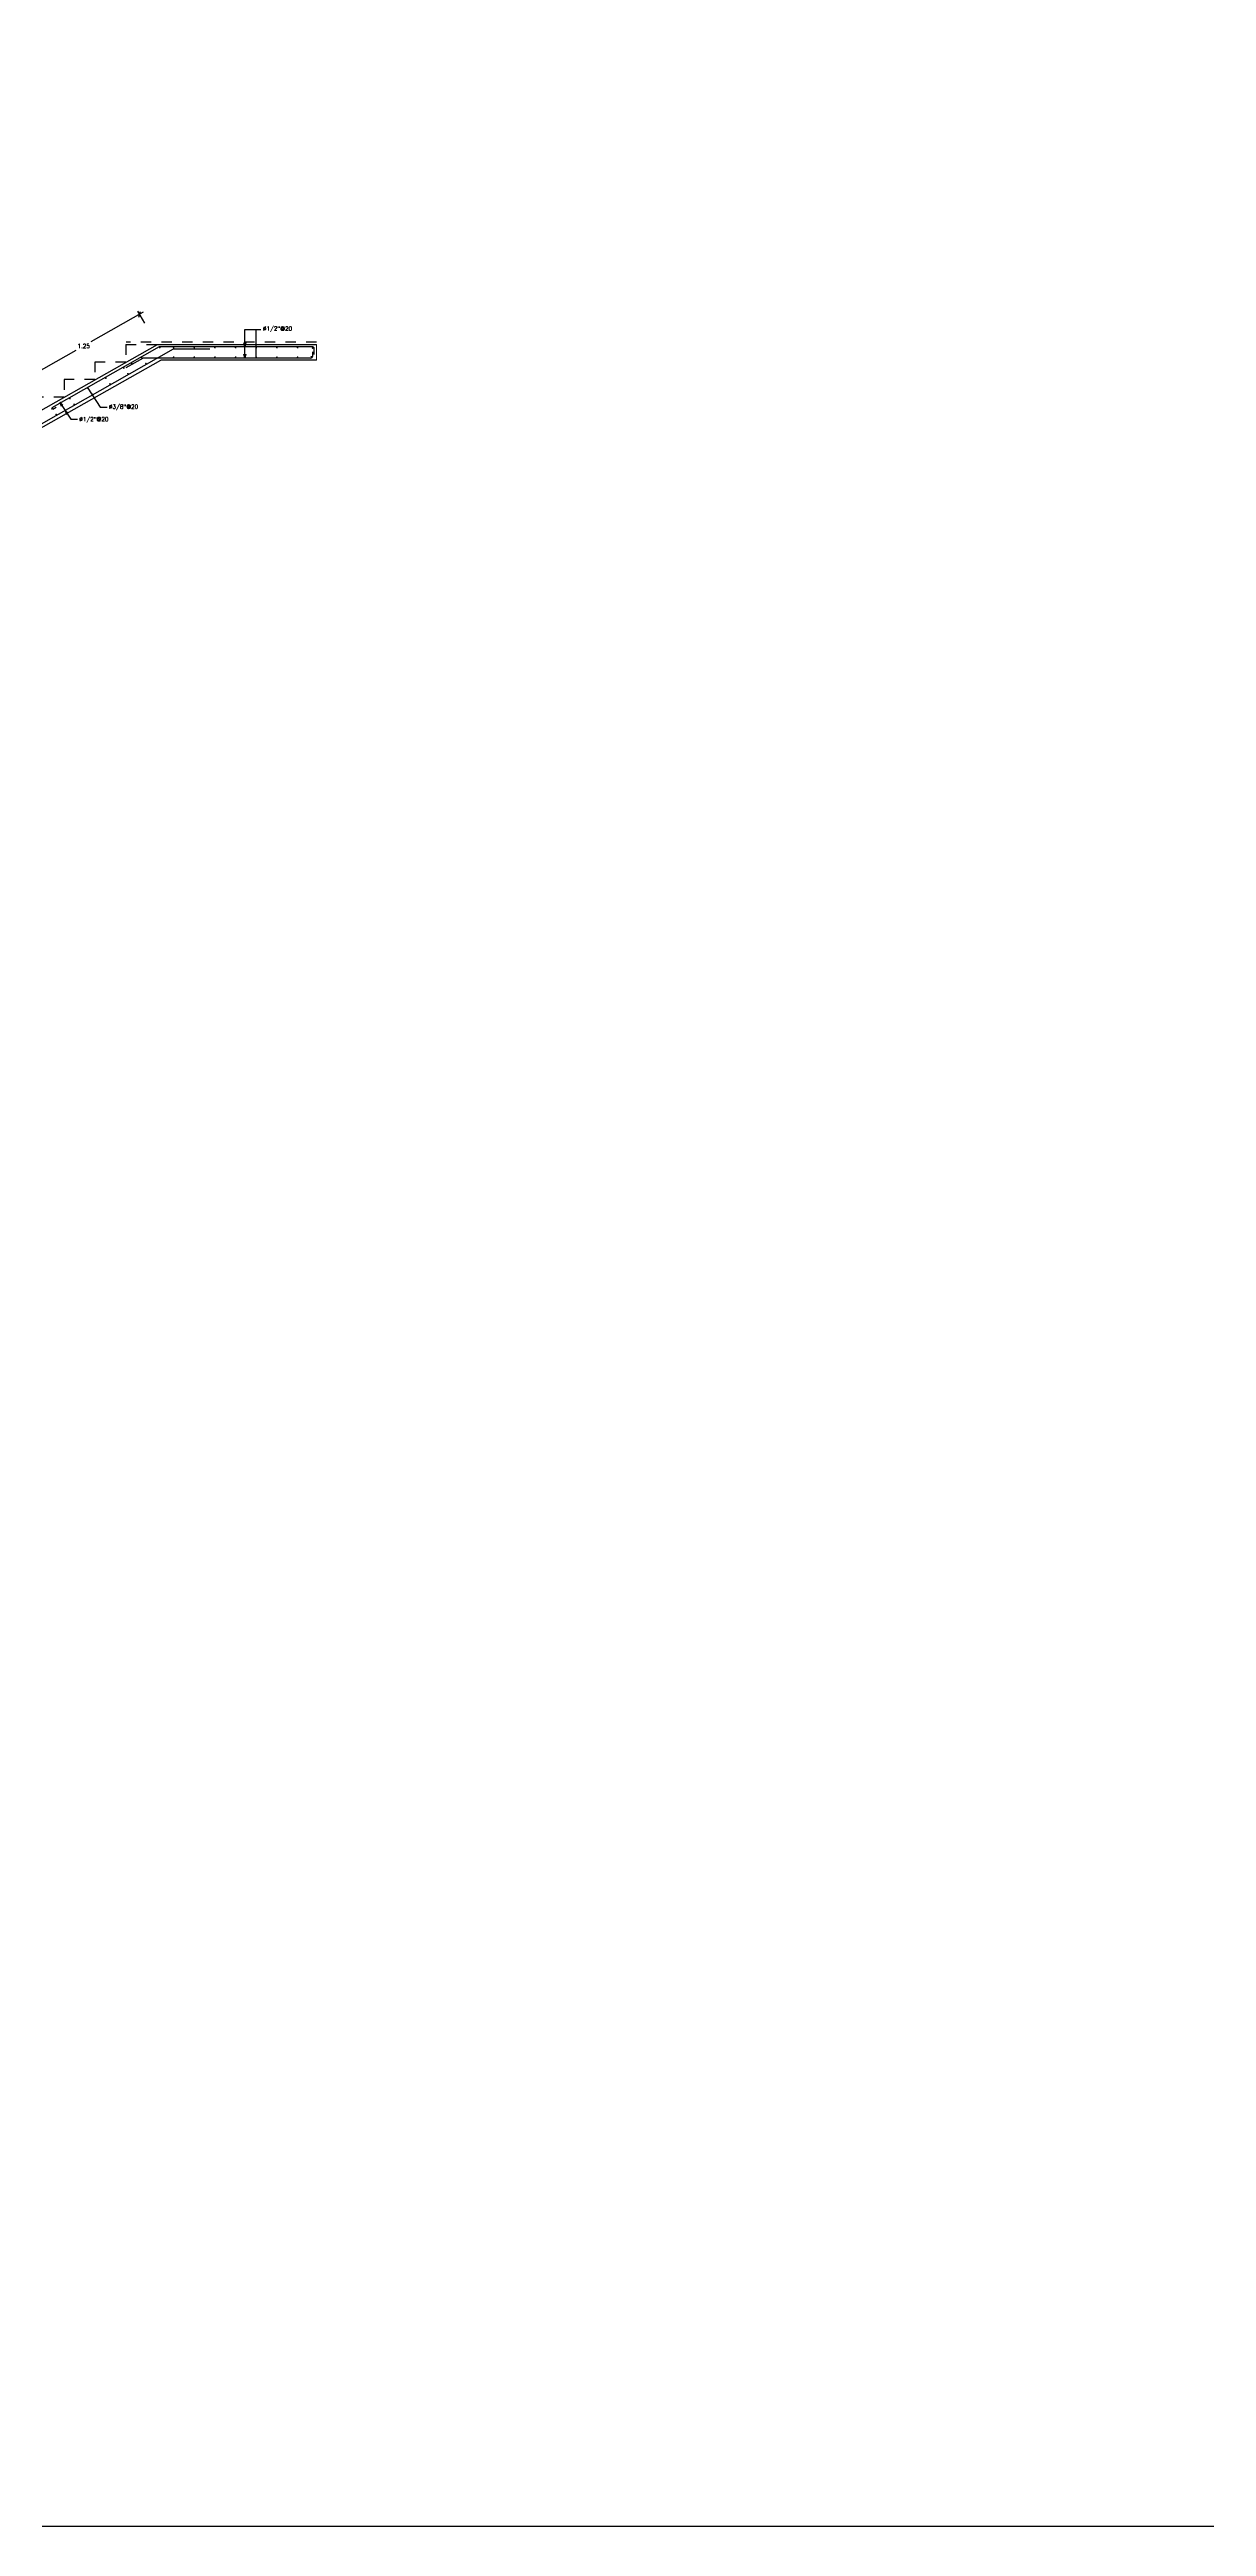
# Model space of a CAD drawing. Header units: metres. Extents: x -44 to 358, y -286 to 66.
# Drawn here: x 125.28 to 136.48, y 0 to 23.98 of the extents above; entities that cross this region are included whole.
import ezdxf

# ---------------------------------------------------------------- set-up
doc = ezdxf.new("R2010")
doc.units = ezdxf.units.M
doc.header["$LTSCALE"] = 0.3
doc.header["$PDMODE"] = 3
doc.linetypes.add('HIDDEN', pattern=[9.525, 6.35, -3.175])
doc.linetypes.add('HIDDEN2', pattern=[4.7625, 3.175, -1.5875])
for name, color, linetype in [('ACERO', 5, 'Continuous'), ('BP', 3, 'Continuous'), ('DIMTEXTO', 4, 'Continuous'), ('Escalera', 2, 'Continuous'), ('HATCH', 8, 'Continuous'), ('ZAPATA', 6, 'Continuous')]:
    doc.layers.add(name, color=color, linetype=linetype)
doc.layers.add('VIGAS', color=1, linetype='HIDDEN', lineweight=15)
doc.styles.add('SMPLEX', font='simplex.shx')
doc.dimstyles.new('D-20', dxfattribs={"dimscale": 0.2, "dimtxt": 0.2, "dimasz": 0.2, "dimexe": 0.18, "dimexo": 0.2, "dimgap": 0.1, "dimtad": 0, "dimtih": 1, "dimtoh": 1, "dimzin": 0, "dimdsep": 46, "dimtxsty": 'SMPLEX', "dimblk": 'OBLIQUE', "dimcen": 0.09, "dimdle": 0.2, "dimclrd": 4, "dimclre": 4, "dimclrt": 4, "dimadec": 0, "dimazin": 0, "dimtfac": 1, "dimtofl": 0, "dimtmove": 0, "dimatfit": 3, "dimldrblk": 'OPEN30', "dimfxl": 0.5, "dimfxlon": 1, "dimtolj": 1, "dimtzin": 0, "dimarcsym": 0})

# ---------------------------------------------------------------- blocks, each defined once
blk = doc.blocks.new('_OBLIQUE')
at = {"color": 0, "linetype": 'ByBlock'}
blk.add_line((-0.5, -0.5), (0.5, 0.5), dxfattribs=at)
blk = doc.blocks.new('_Open30')
at = {"color": 0, "lineweight": -2}
for p, q in [((-1, 0.27), (0, 0)), ((0, 0), (-1, -0.27)), ((0, 0), (-1, 0))]:
    blk.add_line(p, q, dxfattribs=at)
blk = doc.blocks.new('*U627')
at = {"layer": 'ACERO', "const_width": 0.00825}
blk.add_lwpolyline([(0.004125, 0, -1), (-0.004125, 0, -1)], format="xyb", close=True, dxfattribs=at)
blk = doc.blocks.new('*U628')
at = {"layer": 'HATCH', "color": 0, "linetype": 'ByBlock', "lineweight": -2, "transparency": 16777216}
for p in [(0, 0), (0.2, 0), (0.4, 0), (0.6, 0), (0.8, 0), (1, 0), (1.2, 0), (0, -0.093), (0.2, -0.093), (0.4, -0.093), (0.6, -0.093), (0.8, -0.093), (1, -0.093), (1.2, -0.093)]:
    blk.add_blockref('*U627', p, dxfattribs=at)
blk = doc.blocks.new('*U689')
at = {"layer": 'ACERO', "const_width": 0.00825}
blk.add_lwpolyline([(-0.004125, 0, 1), (0.004125, 0, 1)], format="xyb", close=True, dxfattribs=at)
blk = doc.blocks.new('*U690')
at = {"layer": 'VIGAS', "color": 0, "linetype": 'ByBlock', "lineweight": -2, "transparency": 16777216}
for p in [(0, 0), (0.2, 0), (0.4, 0), (0.6, 0), (0.8, 0), (1, 0), (1.2, 0), (1.4, 0), (1.6, 0), (1.8, 0), (2, 0), (2.2, 0), (2.4, 0), (2.6, 0), (2.8, 0), (3, 0), (3.2, 0), (3.4, 0)]:
    blk.add_blockref('*U689', p, dxfattribs=at)
blk = doc.blocks.new('*U693')
at = {"layer": 'ACERO', "const_width": 0.00825}
blk.add_lwpolyline([(-0.004125, 0, 1), (0.004125, 0, 1)], format="xyb", close=True, dxfattribs=at)
blk = doc.blocks.new('*U694')
at = {"layer": 'VIGAS', "color": 0, "linetype": 'ByBlock', "lineweight": -2, "transparency": 16777216}
for p in [(0, 0), (0.2, 0), (0.4, 0), (0.6, 0), (0.8, 0), (1, 0), (1.2, 0)]:
    blk.add_blockref('*U693', p, dxfattribs=at)
blk = doc.blocks.new('*D839')
at = {"layer": 'DEFPOINTS', "color": 0, "transparency": 16777216}
for p in [(126.153, 21.415), (126.319, 21.123), (125.233, 20.509)]:
    blk.add_point(p, dxfattribs=at)
at = {"layer": 'DIMTEXTO', "color": 4, "lineweight": -2, "transparency": 16777216}
for p, q in [((126.188, 21.434), (125.681, 21.147)), ((126.202, 21.328), (126.135, 21.446)), ((125.033, 20.78), (125.54, 21.067)), ((125.117, 20.713), (125.05, 20.831))]:
    blk.add_line(p, q, dxfattribs=at)
at = {"layer": 'DIMTEXTO', "color": 4, "lineweight": -2, "transparency": 16777216, "xscale": 0.04000000000000001, "yscale": 0.04000000000000001, "zscale": 0.04000000000000001}
for p, rotation in [((126.153, 21.415), 29.53878225956959), ((125.068, 20.8), 209.5387822595696)]:
    blk.add_blockref('_OBLIQUE', p, dxfattribs=dict(at, rotation=rotation))
at = {"layer": 'DIMTEXTO', "color": 4, "transparency": 16777216, "insert": (125.611, 21.107), "char_height": 0.04, "attachment_point": 5, "style": 'SMPLEX'}
blk.add_mtext('\\A1;1.25', dxfattribs=at)

msp = doc.modelspace()

# ---------------------------------------------------------------- linework, layer by layer
at = {"layer": 'ACERO'}
for p, q in [((127.8226002, 21.101075), (126.3484887, 21.101075)), ((123.0884237, 19.1547147), (126.4794368, 21.0789275)), ((126.34356, 21.099776), (125.3040526, 20.5095901)), ((126.187046, 20.991075), (126.0205734, 20.8967762)), ((127.8078106, 20.991075), (126.187046, 20.991075)), ((126.4843784, 21.0802339), (126.8311377, 21.0802339)), ((127.8278106, 21.011075), (127.8278106, 21.0524146)), ((127.8426002, 21.0248154), (127.8426002, 21.081075)), ((125.3119843, 20.4958973), (125.3452857, 20.5141372))]:
    msp.add_line(p, q, dxfattribs=at)
at = {"layer": 'ACERO', "const_width": 0.00825}
for points in [[(126.0717268, 20.9397054, 1), (126.0799768, 20.9397054, 1)], [(126.0717268, 20.9397054, 1), (126.0799768, 20.9397054, 1)], [(127.8191141, 21.0035633, -1), (127.8108641, 21.0035633, -1)], [(127.8313064, 21.0875839, -1), (127.8230564, 21.0875839, -1)], [(125.3038702, 20.5023576, 1), (125.3121202, 20.5023576, 1)]]:
    msp.add_lwpolyline(points, format="xyb", close=True, dxfattribs=at)
at = {"layer": 'ACERO'}
for centre, radius, start, end in [((126.3484887, 21.091075), 0.01, 90, 119.52948445), ((127.8226002, 21.081075), 0.02, 0, 90), ((126.4843784, 21.0702339), 0.01, 90, 119.61458632), ((127.8078106, 21.011075), 0.02, 270, 0)]:
    msp.add_arc(centre, radius, start, end, dxfattribs=at)
at = {"layer": 'BP', "ltscale": 8}
msp.add_lwpolyline([(110, 37.6335309), (160, 37.6335309), (160, 0), (110, 0)], close=True, dxfattribs=at)
msp.add_lwpolyline([(110, 37.6335309), (160, 37.6335309), (160, 0), (110, 0)], close=True, dxfattribs=at)
at = {"layer": 'DIMTEXTO'}
for p, q in [((127.1711061, 21.2672376), (127.3255023, 21.2672376)), ((127.2806254, 21.0002293), (127.2806254, 21.2672376))]:
    msp.add_line(p, q, dxfattribs=at)
msp.add_lwpolyline([(125.6502258, 20.7006516), (125.7723377, 20.5157519), (125.8400451, 20.5157519)], dxfattribs=at)
at = {"layer": 'DIMTEXTO', "extrusion": (0, 0, -1)}
msp.add_lwpolyline([(-125.4006552, 20.5313748), (-125.4874436, 20.3995263), (-125.5510387, 20.3995263)], dxfattribs=at)
at = {"layer": 'Escalera', "color": 8, "linetype": 'HIDDEN2', "ltscale": 0.0015}
for p, q in [((126.0203077, 21.1226579), (126.3251911, 21.1226033)), ((127.8638751, 21.1451462), (126.0241475, 21.1451462))]:
    msp.add_line(p, q, dxfattribs=at)
at = {"layer": 'Escalera', "color": 7, "lineweight": 0}
msp.add_line((127.8638751, 21.121075), (127.8638751, 20.971075), dxfattribs=at)
at = {"layer": 'Escalera', "color": 8, "linetype": 'HIDDEN2', "ltscale": 0.0015}
for points in [[(126.0203077, 21.1226579), (126.0203077, 20.9526579), (125.7203077, 20.9526579), (125.7203077, 20.7831277)], [(125.7203077, 20.7831277), (125.4219658, 20.7831277), (125.4219658, 20.6131277), (125.1219658, 20.6131277), (125.1219658, 20.4431277), (124.8219658, 20.4431277), (124.8219658, 20.2735975)]]:
    msp.add_lwpolyline(points, dxfattribs=at)
at = {"layer": 'ZAPATA', "color": 7}
for p in [(123.2396129, 19.2074006), (127.8638751, 20.971075)]:
    msp.add_line(p, (126.3577834, 20.971075), dxfattribs=at)
msp.add_lwpolyline([(123.0396129, 19.2640673), (126.3251911, 21.1226033), (127.8638751, 21.121075)], dxfattribs=at)

# ---------------------------------------------------------------- block references
at = {"layer": 'DIMTEXTO', "extrusion": (0, 0, -1), "xscale": 0.04000000000006976, "yscale": 0.04000000000006976, "zscale": 0.04000000000006976, "rotation": 56.54215049992392}
for p in [(-125.3793797, 20.5633744), (-125.4316123, 20.4843449)]:
    msp.add_blockref('_Open30', p, dxfattribs=at)
at = {"layer": 'HATCH'}
msp.add_blockref('*U628', (126.4821652, 21.0924841), dxfattribs=at)
at = {"layer": 'VIGAS'}
for name, p, rotation in [('*U694', (126.3480352, 21.0919049), 209.5742488634413), ('*U690', (123.2570753, 19.2597307), 29.57424886344127)]:
    msp.add_blockref(name, p, dxfattribs=dict(at, rotation=rotation))

# ---------------------------------------------------------------- texts
at = {"layer": 'DIMTEXTO', "color": 4, "linetype": 'Continuous', "ltscale": 0.1, "char_height": 0.04, "attachment_point": 5, "style": 'SMPLEX'}
for s, insert in [('%%C1/2"@20', (127.4877865, 21.2697742)), ('%%C1/2"@20', (125.7097432, 20.392351)), ('%%C3/8"@20', (125.9973283, 20.5133689))]:
    msp.add_mtext(s, dxfattribs=dict(at, insert=insert))

# ---------------------------------------------------------------- dimensions: what is measured, and where the dimension line sits
at = {"layer": 'DIMTEXTO'}
dim = msp.add_linear_dim(base=(126.1531978, 21.4146315), p1=(125.2330613, 20.5085788), p2=(126.3186495, 21.1226579), angle=29.53878226, dimstyle='D-20', dxfattribs=at)
dim.commit()
dim.dimension.update_dxf_attribs({"geometry": '*D839', "text_midpoint": (125.6106369, 21.1071803)})

# ---------------------------------------------------------------- leaders
for points in [[(127.1711061, 21.099697), (127.1711061, 21.2672376)], [(127.1711061, 20.989697), (127.1711061, 21.2672376)]]:
    msp.add_leader(points, dimstyle='D-20', dxfattribs=at)

doc.saveas('drawing.dxf')
